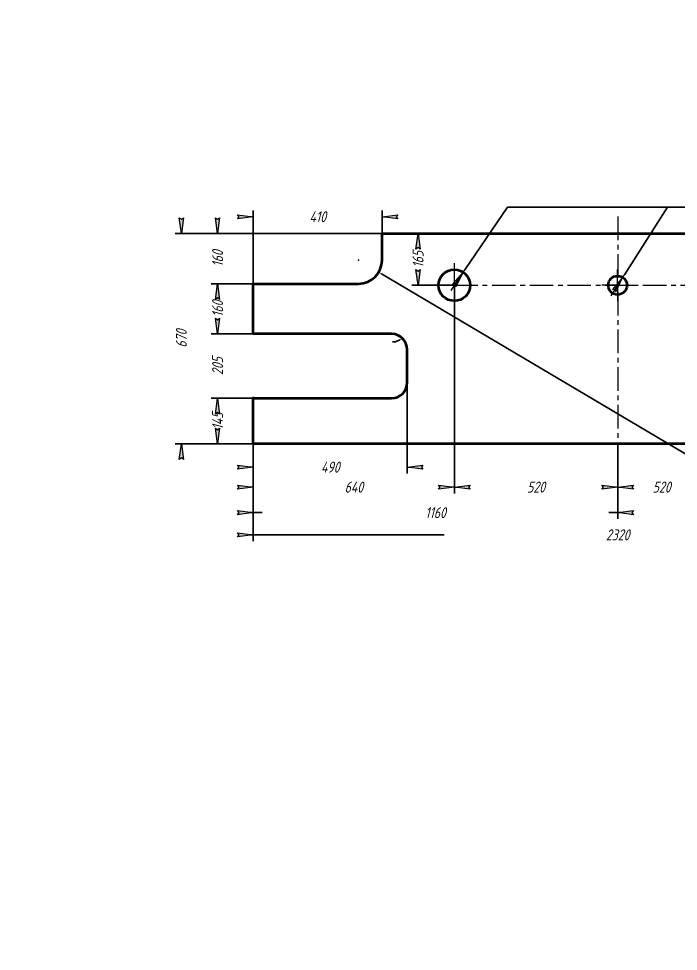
# Model space of a CAD drawing. Header units: millimetres. Extents: x 0 to 420, y 0 to 297.
# Drawn here: x 0 to 210, y 0 to 297 of the extents above; entities that cross this region are included whole.
import ezdxf

# ---------------------------------------------------------------- set-up
doc = ezdxf.new("R2010")
doc.units = ezdxf.units.MM
for name, pattern in [('K5LT_AXLED', [12, 7.5, -1.5, 1.5, -1.5]), ('K5LT_BASIC', [0]), ('K5LT_THIN', [0])]:
    doc.linetypes.add(name, pattern=pattern)
doc.layers.add('Системный слой', color=7, linetype='Continuous')
doc.styles.add('KDIMTEXTSTYLE', font='GOST_AU.SHX', dxfattribs={"width": 0.96, "oblique": 15, "height": 5})
doc.dimstyles.new('KDIMSTYLE (0.10)', dxfattribs={"dimtxt": 5, "dimasz": 1, "dimexe": 2, "dimexo": 0.0625, "dimgap": 1, "dimtad": 1, "dimlfac": 10, "dimtxsty": 'KDIMTEXTSTYLE', "dimsah": 1, "dimcen": 0.09, "dimdle": 1, "dimadec": 0, "dimazin": 0, "dimtfac": 0.667, "dimtmove": 0, "dimatfit": 3, "dimfxl": 1, "dimtvp": 1, "dimtolj": 1, "dimtzin": 0, "dimarcsym": 0})

# ---------------------------------------------------------------- blocks, each defined once
blk = doc.blocks.new('KDIMARROW_01')
at = {"layer": 'Системный слой'}
blk.add_hatch(color=0, dxfattribs=at).paths.add_polyline_path([(0, 0), (-5, 0.658262491226197), (-4.5, 5.51091059616309e-16), (-5, -0.6582624912261956)])
at = {"layer": 'Системный слой', "color": 0, "linetype": 'K5LT_THIN', "lineweight": 18}
for p, q in [((-4.5, 5.51091059616309e-16), (-5, 0.658262491226197)), ((-5, 0.658262491226197), (0, 0)), ((0, 0), (-5, -0.6582624912261956)), ((-5, -0.6582624912261956), (-4.5, 5.51091059616309e-16)), ((0, 0), (-1, 0))]:
    blk.add_line(p, q, dxfattribs=at)
blk = doc.blocks.new('U0')
at = {"layer": 'Системный слой', "color": 30, "linetype": 'K5LT_AXLED', "lineweight": 18, "true_color": 0xff8000}
for q in [(138.6924923440108, 219.1067949864233), (131.6924923440108, 212.1067949864233), (239.6924923439642, 212.1067949864233), (138.6924923440108, 205.1067949864233)]:
    blk.add_line((138.6924923440108, 212.1067949864233), q, dxfattribs=at)
blk = doc.blocks.new('U1')
at = {"layer": 'Системный слой', "color": 30, "linetype": 'K5LT_AXLED', "lineweight": 18, "true_color": 0xff8000}
for q in [(190.6622546067441, 217.0913992792302), (185.6622546067441, 212.0913992792302), (195.6622546067441, 212.0913992792302), (190.6622546067441, 207.0913992792302)]:
    blk.add_line((190.6622546067441, 212.0913992792302), q, dxfattribs=at)
blk = doc.blocks.new('KDIMARROW_02')
at = {"layer": 'Системный слой'}
blk.add_hatch(color=0, dxfattribs=at).paths.add_polyline_path([(4.5, -5.51091059616309e-16), (5, 0.6582624912261956), (0, 0), (5, -0.658262491226197)])
at = {"layer": 'Системный слой', "color": 0, "linetype": 'K5LT_THIN', "lineweight": 18}
for p, q in [((0, 0), (-1, 0)), ((5, 0.6582624912261956), (0, 0)), ((0, 0), (5, -0.658262491226197)), ((0, 0), (7, -8.572527594031472e-16)), ((4.5, -5.51091059616309e-16), (5, 0.6582624912261956)), ((5, -0.658262491226197), (4.5, -5.51091059616309e-16))]:
    blk.add_line(p, q, dxfattribs=at)

msp = doc.modelspace()

# ---------------------------------------------------------------- linework, layer by layer
at = {"layer": 'Системный слой', "color": 30, "linetype": 'K5LT_AXLED', "lineweight": 18, "true_color": 0xff8000}
msp.add_line((190.6924923439875, 234), (190.6924923439875, 155.0067949864233), dxfattribs=at)
at = {"layer": 'Системный слой', "color": 150, "linetype": 'K5LT_BASIC', "lineweight": 40, "true_color": 0x0080ff}
for p, q in [((115.6924923440108, 228.6067949864414), (265.6924923439642, 228.6067949864233)), ((115.6924923440108, 220.1067949864233), (115.6924923440108, 228.6067949864414)), ((74.69249234401072, 212.6067949864233), (108.1924923440108, 212.6067949864233)), ((74.69249234401079, 196.6067949864698), (74.69249234401072, 212.6067949864233)), ((118.6924923440108, 196.6067949864699), (74.69249234401079, 196.6067949864698)), ((123.6924923440108, 181.1067949864233), (123.6924923440108, 191.6067949864699)), ((74.69249234401086, 176.1067949864233), (118.6924923440108, 176.1067949864233)), ((74.69249234401096, 161.6067949864233), (74.69249234401086, 176.1067949864233)), ((306.6924923439642, 161.6067949864233), (74.69249234401096, 161.6067949864233))]:
    msp.add_line(p, q, dxfattribs=at)
for centre, radius in [((138.6924923440108, 212.1067949864233), 5), ((190.6622546067441, 212.0913992792302), 3)]:
    msp.add_circle(centre, radius, dxfattribs=at)
for centre, radius, start, end in [((108.1924923440108, 220.1067949864233), 7.5, 270.0000000000001, 0), ((118.6924923440108, 191.6067949864699), 5, 0, 90), ((118.6924923440108, 181.1067949864233), 5, 270, 0)]:
    msp.add_arc(centre, radius, start, end, dxfattribs=at)

# ---------------------------------------------------------------- block references
at = {"layer": 'Системный слой'}
for name in ['U0', 'U1']:
    msp.add_blockref(name, (0, 0), dxfattribs=at)

# ---------------------------------------------------------------- dimensions: what is measured, and where the dimension line sits
at = {"layer": 'Системный слой', "color": 7}
for center, radius, location, override in [((138.69249234401076, 212.10679498642327), 5.000000000000043, (155.6383931484697, 237.0181408327603), {"dimtih": 1, "dimtoh": 1, "dimpost": '\\H3.5;\\W0.965;\\Q15;∅<>\\H3.5;\\W0.965;\\Q15;\\Q15;H12', "dimblk1": 'KDIMARROW_02', "dimblk2": 'KDIMARROW_02', "dimclrt": 7, "dimtmove": 1, "dimatfit": 2, "dimtolj": 1}), ((190.66225460674406, 212.09139927923025), 3.0000000000000218, (206.5299208346747, 237.0181408327603), {"dimtih": 1, "dimtoh": 1, "dimpost": '\\H3.5;\\W0.965;\\Q15;\\Q15;\\H3.5;\\W0.965;\\Q15;∅<>\\H3.5;\\W0.965;\\Q15;\\Q15;H12\\H3.5;\\W0.965;\\Q15;\\Q15;', "dimblk1": 'KDIMARROW_02', "dimblk2": 'KDIMARROW_02', "dimclrt": 7, "dimtmove": 1, "dimatfit": 2, "dimtolj": 1})]:
    msp.add_diameter_dim(center=center, radius=radius, location=location, dimstyle='KDIMSTYLE (0.10)', override=override, dxfattribs=at).render()
for base, p1, p2, location in [((74.69249234401072, 233.9138550442447), (115.6924923440108, 228.6067949864414), (74.69249234401072, 212.6067949864233), (95.19249234401073, 233.9138550442447)), ((74.69249234401096, 147.8264597463911), (138.6924923440108, 212.1067949864233), (74.69249234401096, 161.6067949864233), (106.6924923440109, 147.8264597463911)), ((138.6924923440108, 147.8264597463911), (190.6924923439876, 161.6067949864233), (138.6924923440108, 212.1067949864233), (164.6924923439992, 147.8264597463911)), ((190.6924923439876, 147.8264597463911), (242.6924923439642, 212.1067949864233), (190.6924923439876, 161.6067949864233), (204.6924923439876, 147.8264597463911)), ((74.69249234401086, 154.1846223013617), (123.6924923440108, 183.6443257125997), (74.69249234401086, 176.6067949864233), (99.19249234401082, 154.1846223013617)), ((74.69249234401096, 132.6270412223007), (306.6924923439642, 161.6067949864233), (74.69249234401096, 161.6067949864233), (190.6924923439876, 132.6270412223007)), ((74.69249234401096, 139.6912440168863), (190.6924923439876, 161.6067949864233), (74.69249234401096, 161.6067949864233), (132.6924923439993, 139.6912440168863))]:
    msp.add_linear_dim(base=base, p1=p1, p2=p2, location=location, dimstyle='KDIMSTYLE (0.10)', override={"dimexo": 0, "dimpost": '\\H3.5;\\W0.965;\\Q15;<>', "dimblk1": 'KDIMARROW_01', "dimblk2": 'KDIMARROW_01', "dimse1": 0, "dimse2": 0, "dimclrt": 7, "dimtolj": 1}, dxfattribs=at).render()
for base, p1, p2, location in [((51.78702973023393, 161.6067949864233), (115.6924923440108, 228.6067949864414), (78.69249234401076, 161.6067949864233), (51.78702973023393, 195.1067949864323)), ((63.32761276148454, 212.6067949864233), (115.6924923440108, 228.6067949864414), (78.69249234401076, 212.6067949864233), (63.32761276148454, 220.6067949864323)), ((127.1390861456039, 228.6067949864375), (138.6924923440108, 212.1067949864233), (148.2530636127288, 228.6067949864375), (127.1390861456039, 220.3567949864304)), ((63.32761276148454, 212.6067949864233), (78.69249234401076, 196.6067949864698), (78.69249234401076, 212.6067949864233), (63.32761276148454, 204.6067949864465)), ((63.32761276148454, 176.1067949864233), (78.69249234401076, 196.6067949864698), (75.59090864051774, 176.1067949864233), (63.32761276148454, 186.3567949864465)), ((63.32761276148454, 176.1067949864233), (78.69249234401076, 161.6067949864233), (75.59090864051774, 176.1067949864233), (63.32761276148454, 168.8567949864233))]:
    msp.add_linear_dim(base=base, p1=p1, p2=p2, angle=90, location=location, dimstyle='KDIMSTYLE (0.10)', override={"dimexo": 0, "dimpost": '\\H3.5;\\W0.965;\\Q15;<>', "dimblk1": 'KDIMARROW_01', "dimblk2": 'KDIMARROW_01', "dimse1": 0, "dimse2": 0, "dimclrt": 7, "dimtolj": 1}, dxfattribs=at).render()
for center, mpoint, override in [((108.1924923440108, 220.1067949864233), (114.6440652265858, 216.28224176535), {"dimpost": '\\H3.5;\\W0.965;\\Q15;R<>\\X\\H3.5;\\W0.965;\\Q15;\\Q15;2 рад.', "dimblk2": 'KDIMARROW_01', "dimclrt": 7, "dimtofl": 0, "dimtolj": 1}), ((117.7440244622749, 192.9301516915019), (122.2280262499435, 195.1423288924026), {"dimtih": 1, "dimtoh": 1, "dimpost": '\\H3.5;\\W0.965;\\Q15;R<>\\X\\H3.5;\\W0.965;\\Q15;\\Q15;4 рад.', "dimblk2": 'KDIMARROW_01', "dimclrt": 7, "dimtmove": 1, "dimtolj": 1})]:
    msp.add_radius_dim(center=center, mpoint=mpoint, dimstyle='KDIMSTYLE (0.10)', override=override, dxfattribs=at).render()

doc.saveas('drawing.dxf')
